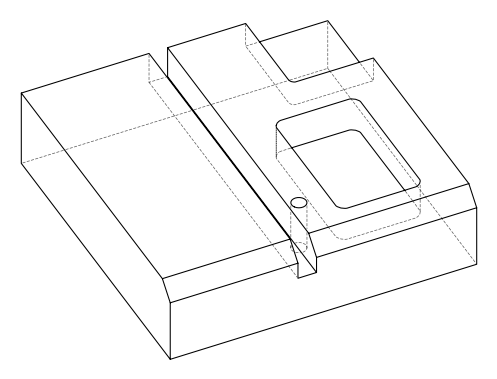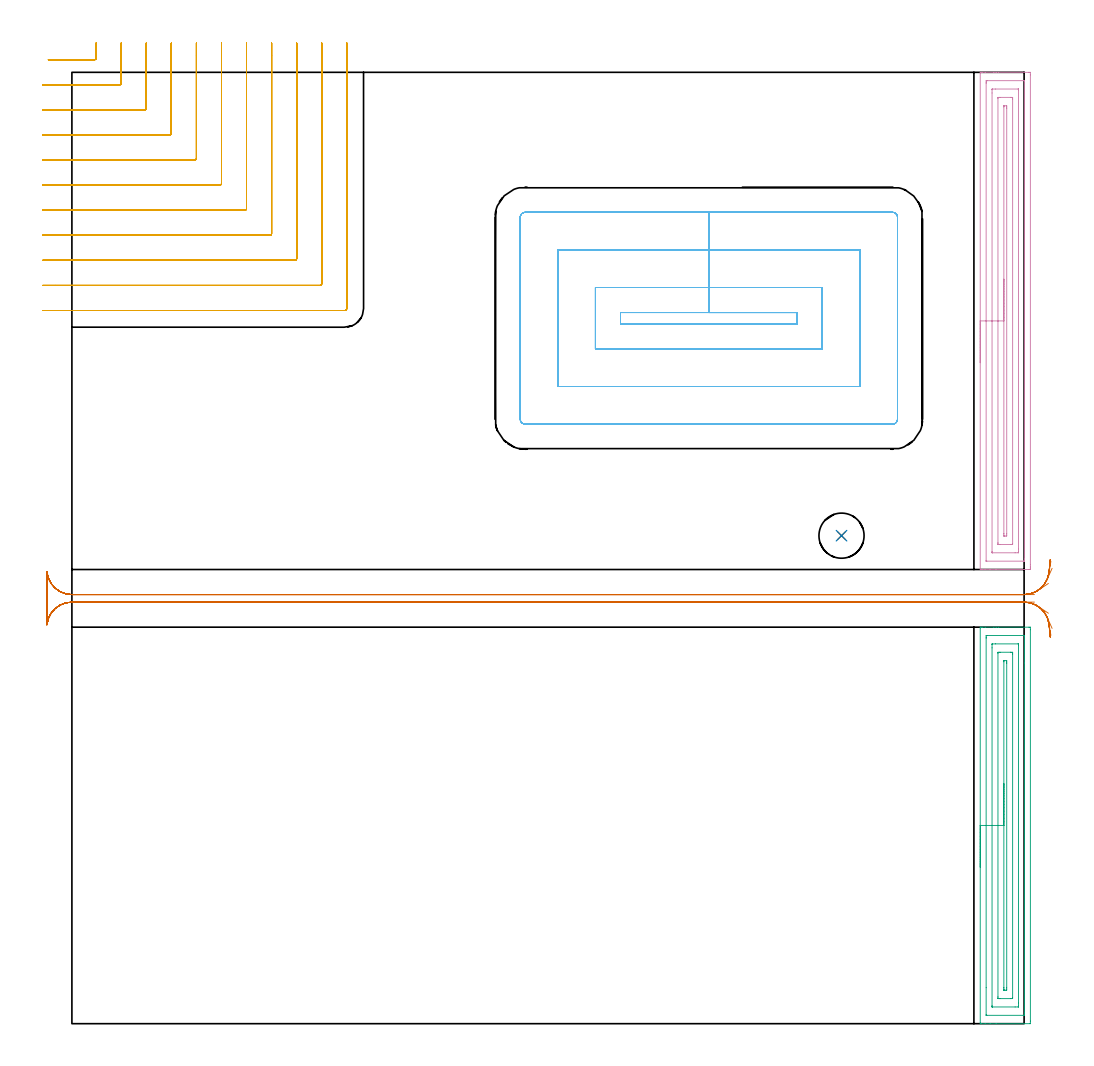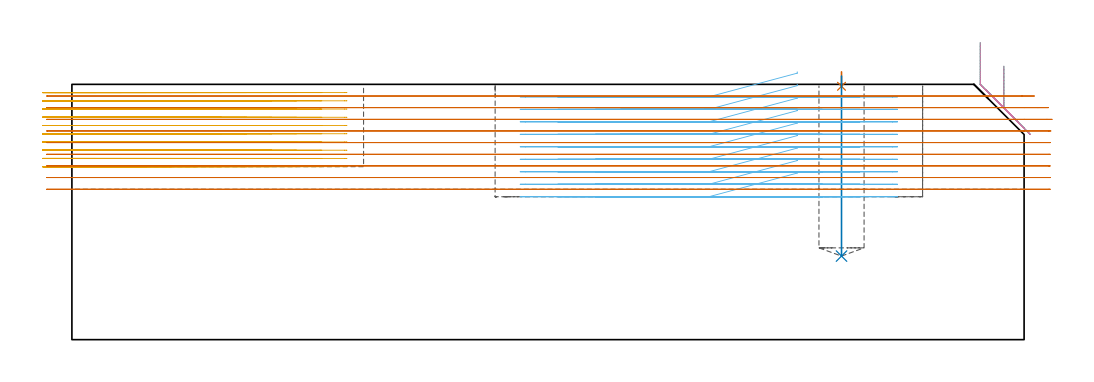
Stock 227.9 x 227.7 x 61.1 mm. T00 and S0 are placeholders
(PLAN: 7 operations, 4 tool changes, 51.8 min)
(1 SPOT_DRILL | STEP1POCKET | NXT0321_9005460120000 | 0.03 min | 1 mm3)
(2 DRILL_BLIND_HOLE_INTO_CENTER | STEP1POCKET | NXT0301_079 | 0.17 min | 3639 mm3)
(3 AREA_MILL | FG_CHAMFER_SURFACE | UGT0205_001 | 3.99 min | 7305 mm3)
(4 AREA_MILL_1 | FG_CHAMFER_SURFACE_1 | UGT0205_001 | 4.96 min | 8902 mm3)
(5 MILL_CORNER_NOTCH_RECTANGULAR | CORNER_NOTCH_RECTANGULAR | NXT0201_009 | Follow Part, ap 2, ae 75% | 19.22 min | 83802 mm3)
(6 MILL_RECTANGULAR_POCKET | POCKET_RECTANGULAR_STRAIGHT | NXT0201_011 | Follow Part, ap 3, ae 75% | 14.24 min | 171365 mm3)
(7 MILL_RECTANGULAR_SLOT | SLOT_RECTANGULAR | NXT0201_011 | Follow Part, ap 3, ae 75% | 9.24 min | 78125 mm3)
(TOOL NXT0321_9005460120000 | NC Spot Drill, 142deg, 12mm, Carbide, Uncoated | D12 PA142 FL30 Z2)
(TOOL NXT0301_079 | Carbide Drill 10.8mm [860.1-1080-032A1-MM 2214] | D10.8 PA140 FL55 Z2)
(TOOL UGT0205_001 | Chamfer Mill 20 x 3 x 45 deg. | D20 FL50 Z2)
(TOOL NXT0201_009 | ENDMILL 8mm [2P460-0800-NA 1630] | D8 FL26 Z6)
(TOOL NXT0201_011 | ENDMILL 12mm [2P460-1200-NA 1630] | D12 FL38 Z6)
(OP 1 SPOT_DRILL)
G17 G21 G94 G90
T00 M6
G54
G17 G0 G90 X184.2 Y116.8 S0 M3
G43 Z71.1 H0
G94 G81 G98 Z60.635 F250. R64.1
G80
M5
M2
(OP 2 DRILL_BLIND_HOLE_INTO_CENTER)
G17 G21 G94 G90
T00 M6
G54
G17 G0 G90 X184.2 Y116.8 S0 M3
G43 Z71.1 H1
G94 G81 G98 Z20. F250. R63.1
G80
M5
M2
(OP 3 AREA_MILL)
G17 G21 G94 G90
T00 M6
G54
G17 G0 G90 X217.4 Y37.45 S1061 M3
G43 Z71.1 H0
G94 G1 Y37.488 Z70.228 F250.
Y37.602 Z69.363
Y37.791 Z68.512
Y38.053 Z67.68
Y38.387 Z66.874
Y38.79 Z66.1
Y39.259 Z65.364
Y39.79 Z64.672
Y40.379 Z64.029
Y41.022 Z63.439
Y41.714 Z62.908
Y42.45 Z62.44
Y43.224 Z62.037
Y44.03 Z61.703
Y44.862 Z61.441
Y45.714 Z61.252
Y46.578 Z61.138
Y47.45 Z61.1
Y94.743
X217.402 Y94.89 Z61.088
X217.513 Y94.897 Z60.979
X217.631 Y94.9 Z60.868
X217.985 Z60.514
X218.601 Z59.894
X220.654 Z57.844
X221.218 Z57.276
X221.809 Z56.687
X229.072 Z49.425
X229.359 Y94.896 Z49.139
X229.392 Y94.89 Z49.105
X229.399 Y94.855 Z49.099
X229.4 Y94.297 Z49.1
Y0.604
X229.394 Y0.04 Z49.104
X229.392 Y0.01 Z49.106
X229.355 Y0. Z49.143
X221.218 Z57.276
X219.781 Z58.716
X218.601 Z59.894
X217.631 Z60.868
X217.515 Z60.977
X217.448 Z61.043
X217.402 Y0.01 Z61.088
X217.4 Y0.157 Z61.1
Y47.45
X218.814 Z59.686
Y92.293
X218.815 Y92.512 Z59.685
X218.819 Y92.848 Z59.681
X218.821 Y92.882 Z59.679
X218.867 Y92.89 Z59.633
X218.967 Y92.896 Z59.533
X219.094 Y92.899 Z59.406
X227.821 Z50.679
X227.945 Y92.894 Z50.555
X227.969 Y92.89 Z50.531
X227.979 Y92.881 Z50.521
X227.981 Y92.854 Z50.519
X227.985 Y92.731 Z50.515
X227.986 Y86.317 Z50.514
Y2.607
X227.984 Y2.388 Z50.516
X227.981 Y2.052 Z50.519
X227.979 Y2.018 Z50.521
X227.933 Y2.01 Z50.567
X227.833 Y2.004 Z50.667
X227.706 Y2.001 Z50.794
X218.979 Z59.521
X218.855 Y2.006 Z59.645
X218.831 Y2.01 Z59.669
X218.821 Y2.019 Z59.679
X218.819 Y2.046 Z59.681
X218.815 Y2.169 Z59.685
X218.814 Y8.61 Z59.686
Y47.45
X220.228 Z58.272
X220.229 Y89.955
X220.231 Y90.727 Z58.269
X220.233 Y90.843 Z58.267
X220.235 Y90.879 Z58.265
X220.262 Y90.89 Z58.238
X220.346 Y90.892 Z58.154
X221.05 Y90.9 Z57.45
X226.454 Y90.899 Z52.046
X226.51 Y90.898 Z51.99
X226.555 Y90.893 Z51.945
X226.564 Y90.89 Z51.936
X226.566 Y90.88 Z51.934
X226.569 Y90.847 Z51.931
X226.571 Y90.727 Z51.929
X226.572 Y90.607 Z51.928
X226.571 Y4.945 Z51.929
X226.569 Y4.173 Z51.931
X226.567 Y4.057 Z51.933
X226.565 Y4.021 Z51.935
X226.537 Y4.01 Z51.963
X226.454 Y4.008 Z52.046
X225.75 Y4. Z52.75
X220.346 Y4.001 Z58.154
X220.29 Y4.002 Z58.21
X220.245 Y4.007 Z58.255
X220.236 Y4.01 Z58.264
X220.234 Y4.02 Z58.266
X220.231 Y4.053 Z58.269
X220.229 Y4.173 Z58.271
Y4.293
X220.228 Y47.45 Z58.272
X221.643 Z56.857
Y88.662
X221.646 Y88.784 Z56.854
X221.65 Y88.864 Z56.85
X221.655 Y88.891 Z56.845
X221.676 Y88.892 Z56.824
X222.091 Y88.9 Z56.409
X222.133 Z56.367
X224.709 Z53.791
X224.751 Z53.749
X225.112 Y88.892 Z53.388
X225.151 Y88.89 Z53.349
X225.154 Y88.861 Z53.346
X225.156 Y88.816 Z53.344
X225.157 Y88.773 Z53.343
Y88.484
Y6.238
X225.154 Y6.116 Z53.346
X225.15 Y6.037 Z53.35
X225.145 Y6.009 Z53.355
X225.124 Y6.008 Z53.376
X224.709 Y6. Z53.791
X224.667 Z53.833
X222.091 Z56.409
X222.049 Z56.451
X221.688 Y6.008 Z56.812
X221.649 Y6.011 Z56.851
X221.646 Y6.039 Z56.854
X221.644 Y6.084 Z56.856
X221.643 Y6.127 Z56.857
Y6.416
Y47.45
X223.057 Z55.443
Y86.617
X223.059 Y86.792 Z55.441
X223.062 Y86.878 Z55.438
X223.064 Y86.891 Z55.436
X223.07 Y86.894 Z55.43
X223.09 Y86.897 Z55.41
X223.216 Y86.899 Z55.284
X223.662 Y86.895 Z54.838
X223.71 Y86.892 Z54.79
X223.736 Y86.887 Z54.764
X223.738 Y86.855 Z54.762
X223.741 Y86.691 Z54.759
X223.743 Y86.361 Z54.757
Y86.266
Y8.568
X223.739 Y8.203 Z54.761
X223.736 Y8.029 Z54.764
X223.575 Y8.009 Z54.925
X223.138 Y8.006 Z55.362
X223.09 Y8.009 Z55.41
X223.064 Y8.013 Z55.436
X223.062 Y8.045 Z55.438
X223.059 Y8.21 Z55.441
X223.057 Y8.539 Z55.443
Y8.634
Y47.45
Y48.322 Z55.481
Y49.187 Z55.595
Y50.038 Z55.784
Y50.87 Z56.046
Y51.676 Z56.38
Y52.45 Z56.783
Y53.186 Z57.252
Y53.878 Z57.783
Y54.521 Z58.372
Y55.11 Z59.015
Y55.642 Z59.707
Y56.11 Z60.443
Y56.513 Z61.217
Y56.847 Z62.023
Y57.109 Z62.855
Y57.298 Z63.707
Y57.412 Z64.572
Y57.45 Z65.443
G0 Z71.1
M5
M2
(OP 4 AREA_MILL_1)
G17 G21 G94 G90
T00 M6
G54
G17 G0 G90 X217.4 Y158.2 S1061 M3
G43 Z71.1 H0
G94 G1 Y158.238 Z70.228 F250.
Y158.352 Z69.364
Y158.541 Z68.512
Y158.803 Z67.68
Y159.137 Z66.874
Y159.54 Z66.1
Y160.008 Z65.364
Y160.54 Z64.672
Y161.129 Z64.029
Y161.772 Z63.44
Y162.464 Z62.908
Y163.2 Z62.44
Y163.974 Z62.037
Y164.78 Z61.703
Y165.612 Z61.441
Y166.463 Z61.252
Y167.328 Z61.138
Y168.2 Z61.1
Y227.542
X217.402 Y227.69 Z61.088
X217.514 Y227.697 Z60.979
X217.632 Y227.7 Z60.867
X217.982 Z60.517
X218.601 Z59.894
X220.655 Z57.842
X221.218 Z57.276
X221.809 Z56.686
X229.072 Z49.425
X229.358 Y227.696 Z49.139
X229.392 Y227.69 Z49.105
X229.399 Y227.654 Z49.099
X229.4 Y227.096 Z49.1
Y109.861
X229.399 Y109.304 Z49.101
X229.397 Y108.972 Z49.102
X229.393 Y108.71 Z49.104
X229.072 Y108.7 Z49.425
X221.218 Z57.276
X219.782 Z58.715
X218.601 Z59.894
X217.982 Z60.517
X217.632 Z60.867
X217.515 Y108.701 Z60.977
X217.447 Y108.705 Z61.045
X217.403 Y108.71 Z61.088
X217.4 Y108.858 Z61.1
Y168.2
X218.814 Z59.686
X218.815 Y225.092 Z59.685
X218.816 Y225.311 Z59.684
X218.82 Y225.647 Z59.68
X218.821 Y225.681 Z59.679
X218.865 Y225.69 Z59.635
X218.966 Y225.695 Z59.534
X219.094 Y225.699 Z59.406
X227.819 Y225.7 Z50.681
X227.945 Y225.698 Z50.555
X227.971 Y225.695 Z50.529
X227.978 Y225.69 Z50.522
X227.981 Y225.684 Z50.519
X227.984 Y225.655 Z50.516
X227.985 Y225.53 Z50.515
Y111.308
X227.984 Y111.089 Z50.516
X227.98 Y110.753 Z50.52
X227.979 Y110.719 Z50.521
X227.934 Y110.71 Z50.566
X227.834 Y110.705 Z50.666
X227.706 Y110.701 Z50.794
X218.98 Y110.7 Z59.52
X218.855 Y110.702 Z59.645
X218.829 Y110.705 Z59.671
X218.822 Y110.71 Z59.678
X218.819 Y110.716 Z59.681
X218.816 Y110.745 Z59.684
X218.815 Y110.87 Z59.685
X218.814 Y168.2 Z59.686
X220.228 Z58.272
X220.229 Y222.754 Z58.271
X220.231 Y223.526 Z58.269
X220.233 Y223.642 Z58.267
X220.235 Y223.679 Z58.265
X220.262 Y223.69 Z58.238
X220.346 Y223.692 Z58.154
X221.049 Y223.7 Z57.451
X226.454 Y223.699 Z52.046
X226.511 Y223.698 Z51.989
X226.555 Y223.693 Z51.945
X226.564 Y223.69 Z51.936
X226.567 Y223.679 Z51.933
X226.569 Y223.646 Z51.931
X226.571 Y223.526 Z51.929
Y223.406
Y113.646
X226.569 Y112.874 Z51.931
X226.567 Y112.758 Z51.933
X226.565 Y112.721 Z51.935
X226.538 Y112.71 Z51.962
X226.454 Y112.708 Z52.046
X225.751 Y112.7 Z52.749
X220.346 Y112.701 Z58.154
X220.289 Y112.702 Z58.211
X220.245 Y112.707 Z58.255
X220.236 Y112.71 Z58.264
X220.233 Y112.721 Z58.267
X220.231 Y112.754 Z58.269
X220.229 Y112.874 Z58.271
X220.228 Y112.994 Z58.272
Y168.2
X221.643 Z56.857
Y221.461
X221.646 Y221.583 Z56.854
X221.65 Y221.663 Z56.85
X221.655 Y221.691 Z56.845
X221.676 Y221.692 Z56.824
X222.091 Y221.7 Z56.409
X222.132 Z56.368
X224.709 Z53.791
X224.75 Z53.75
X225.113 Y221.691 Z53.387
X225.151 Y221.689 Z53.349
X225.154 Y221.66 Z53.346
X225.156 Y221.616 Z53.344
X225.157 Y221.573 Z53.343
Y221.283
Y114.939
X225.154 Y114.817 Z53.346
X225.15 Y114.737 Z53.35
X225.145 Y114.709 Z53.355
X225.124 Y114.708 Z53.376
X224.709 Y114.7 Z53.791
X224.668 Z53.832
X222.091 Z56.409
X222.05 Z56.45
X221.687 Y114.709 Z56.813
X221.649 Y114.711 Z56.851
X221.646 Y114.74 Z56.854
X221.644 Y114.784 Z56.856
X221.643 Y114.827 Z56.857
Y115.117
Y168.2
X223.057 Z55.443
Y219.415
X223.059 Y219.591 Z55.441
X223.062 Y219.677 Z55.438
X223.064 Y219.691 Z55.436
X223.07 Y219.694 Z55.43
X223.089 Y219.697 Z55.411
X223.215 Y219.699 Z55.285
X223.662 Y219.694 Z54.838
X223.71 Y219.691 Z54.79
X223.736 Y219.687 Z54.764
X223.738 Y219.654 Z54.762
X223.741 Y219.49 Z54.759
X223.743 Y219.16 Z54.757
Y219.065
Y117.269
X223.739 Y116.904 Z54.761
X223.736 Y116.73 Z54.764
X223.576 Y116.709 Z54.924
X223.138 Y116.706 Z55.362
X223.09 Y116.709 Z55.41
X223.064 Y116.713 Z55.436
X223.062 Y116.746 Z55.438
X223.059 Y116.91 Z55.441
X223.057 Y117.24 Z55.443
Y117.335
Y168.2
Y169.072 Z55.481
Y169.936 Z55.595
Y170.788 Z55.784
Y171.62 Z56.046
Y172.426 Z56.38
Y173.2 Z56.783
Y173.936 Z57.252
Y174.628 Z57.783
Y175.271 Z58.372
Y175.86 Z59.015
Y176.391 Z59.707
Y176.86 Z60.443
Y177.263 Z61.217
Y177.597 Z62.023
Y177.859 Z62.855
Y178.048 Z63.707
Y178.162 Z64.572
Y178.2 Z65.443
G0 Z71.1
M5
M2
(OP 5 MILL_CORNER_NOTCH_RECTANGULAR)
G17 G21 G94 G90
T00 M6
G54
G17 G0 G90 X-5.646 Y230.7 S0 M3
G43 Z71.1 H1
Z59.13
G94 G1 X-2.646 F250.
X5.404 F500.
G3 X5.8 Y231.096 R0.4
G1 Y231.7
Y234.7 F250.
G0 Z71.1
X-7. Y224.7
Z59.13
G1 X-4.
X11.404 F500.
G3 X11.8 Y225.096 R0.4
G1 Y231.7
Y234.7 F250.
G0 Z71.1
X-7. Y218.7
Z59.13
G1 X-4.
X17.404 F500.
G3 X17.8 Y219.096 R0.4
G1 Y231.7
Y234.7 F250.
G0 Z71.1
X-7. Y212.7
Z59.13
G1 X-4.
X23.403 F500.
G3 X23.8 Y213.097 R0.4
G1 Y231.7
Y234.7 F250.
G0 Z71.1
X-7. Y206.7
Z59.13
G1 X-4.
X29.403 F500.
G3 X29.8 Y207.097 R0.4
G1 Y231.7
Y234.7 F250.
G0 Z71.1
X-7. Y200.7
Z59.13
G1 X-4.
X35.403 F500.
G3 X35.8 Y201.097 R0.4
G1 Y231.7
Y234.7 F250.
G0 Z71.1
X-7. Y194.7
Z59.13
G1 X-4.
X41.403 F500.
G3 X41.8 Y195.097 R0.4
G1 Y231.7
Y234.7 F250.
G0 Z71.1
X-7. Y188.7
Z59.13
G1 X-4.
X47.403 F500.
G3 X47.8 Y189.097 R0.4
G1 Y231.7
Y234.7 F250.
G0 Z71.1
X-7. Y182.7
Z59.13
G1 X-4.
X53.402 F500.
G3 X53.8 Y183.098 R0.4
G1 Y231.7
Y234.7 F250.
G0 Z71.1
X-7. Y176.7
Z59.13
G1 X-4.
X59.402 F500.
G3 X59.8 Y177.098 R0.4
G1 Y231.7
Y234.7 F250.
G0 Z71.1
X-7. Y170.7
Z59.13
G1 X-4.
X65.3 F500.
G3 X65.8 Y171.2 R0.5
G1 Y231.7
Y234.7 F250.
G0 Z71.1
X-5.646 Y230.7
Z57.16
G1 X-2.646
X5.404 F500.
G3 X5.8 Y231.096 R0.4
G1 Y231.7
Y234.7 F250.
G0 Z71.1
X-7. Y224.7
Z57.16
G1 X-4.
X11.404 F500.
G3 X11.8 Y225.096 R0.4
G1 Y231.7
Y234.7 F250.
G0 Z71.1
X-7. Y218.7
Z57.16
G1 X-4.
X17.404 F500.
G3 X17.8 Y219.096 R0.4
G1 Y231.7
Y234.7 F250.
G0 Z71.1
X-7. Y212.7
Z57.16
G1 X-4.
X23.403 F500.
G3 X23.8 Y213.097 R0.4
G1 Y231.7
Y234.7 F250.
G0 Z71.1
X-7. Y206.7
Z57.16
G1 X-4.
X29.403 F500.
G3 X29.8 Y207.097 R0.4
G1 Y231.7
Y234.7 F250.
G0 Z71.1
X-7. Y200.7
Z57.16
G1 X-4.
X35.403 F500.
G3 X35.8 Y201.097 R0.4
G1 Y231.7
Y234.7 F250.
G0 Z71.1
X-7. Y194.7
Z57.16
G1 X-4.
X41.403 F500.
G3 X41.8 Y195.097 R0.4
G1 Y231.7
Y234.7 F250.
G0 Z71.1
X-7. Y188.7
Z57.16
G1 X-4.
X47.403 F500.
G3 X47.8 Y189.097 R0.4
G1 Y231.7
Y234.7 F250.
G0 Z71.1
X-7. Y182.7
Z57.16
G1 X-4.
X53.402 F500.
G3 X53.8 Y183.098 R0.4
G1 Y231.7
Y234.7 F250.
G0 Z71.1
X-7. Y176.7
Z57.16
G1 X-4.
X59.402 F500.
G3 X59.8 Y177.098 R0.4
G1 Y231.7
Y234.7 F250.
G0 Z71.1
X-7. Y170.7
Z57.16
G1 X-4.
X65.3 F500.
G3 X65.8 Y171.2 R0.5
G1 Y231.7
Y234.7 F250.
G0 Z71.1
X-5.646 Y230.7
Z55.19
G1 X-2.646
X5.404 F500.
G3 X5.8 Y231.096 R0.4
G1 Y231.7
Y234.7 F250.
G0 Z71.1
X-7. Y224.7
Z55.19
G1 X-4.
X11.404 F500.
G3 X11.8 Y225.096 R0.4
G1 Y231.7
Y234.7 F250.
G0 Z71.1
X-7. Y218.7
Z55.19
G1 X-4.
X17.404 F500.
G3 X17.8 Y219.096 R0.4
G1 Y231.7
Y234.7 F250.
G0 Z71.1
X-7. Y212.7
Z55.19
G1 X-4.
X23.403 F500.
G3 X23.8 Y213.097 R0.4
G1 Y231.7
Y234.7 F250.
G0 Z71.1
X-7. Y206.7
Z55.19
G1 X-4.
X29.403 F500.
G3 X29.8 Y207.097 R0.4
G1 Y231.7
Y234.7 F250.
G0 Z71.1
X-7. Y200.7
Z55.19
G1 X-4.
X35.403 F500.
G3 X35.8 Y201.097 R0.4
G1 Y231.7
Y234.7 F250.
G0 Z71.1
X-7. Y194.7
Z55.19
G1 X-4.
X41.403 F500.
G3 X41.8 Y195.097 R0.4
G1 Y231.7
Y234.7 F250.
G0 Z71.1
X-7. Y188.7
Z55.19
G1 X-4.
X47.403 F500.
G3 X47.8 Y189.097 R0.4
G1 Y231.7
Y234.7 F250.
G0 Z71.1
X-7. Y182.7
Z55.19
G1 X-4.
X53.402 F500.
G3 X53.8 Y183.098 R0.4
G1 Y231.7
Y234.7 F250.
G0 Z71.1
X-7. Y176.7
Z55.19
G1 X-4.
X59.402 F500.
G3 X59.8 Y177.098 R0.4
G1 Y231.7
Y234.7 F250.
G0 Z71.1
X-7. Y170.7
Z55.19
G1 X-4.
X65.3 F500.
G3 X65.8 Y171.2 R0.5
G1 Y231.7
Y234.7 F250.
G0 Z71.1
X-5.646 Y230.7
Z53.22
G1 X-2.646
X5.404 F500.
G3 X5.8 Y231.096 R0.4
G1 Y231.7
Y234.7 F250.
G0 Z71.1
X-7. Y224.7
Z53.22
G1 X-4.
X11.404 F500.
G3 X11.8 Y225.096 R0.4
G1 Y231.7
Y234.7 F250.
G0 Z71.1
X-7. Y218.7
Z53.22
G1 X-4.
X17.404 F500.
G3 X17.8 Y219.096 R0.4
G1 Y231.7
Y234.7 F250.
G0 Z71.1
X-7. Y212.7
Z53.22
G1 X-4.
X23.403 F500.
G3 X23.8 Y213.097 R0.4
G1 Y231.7
Y234.7 F250.
G0 Z71.1
X-7. Y206.7
Z53.22
G1 X-4.
X29.403 F500.
G3 X29.8 Y207.097 R0.4
G1 Y231.7
Y234.7 F250.
G0 Z71.1
X-7. Y200.7
Z53.22
G1 X-4.
X35.403 F500.
G3 X35.8 Y201.097 R0.4
G1 Y231.7
Y234.7 F250.
G0 Z71.1
X-7. Y194.7
Z53.22
G1 X-4.
X41.403 F500.
G3 X41.8 Y195.097 R0.4
G1 Y231.7
Y234.7 F250.
G0 Z71.1
X-7. Y188.7
Z53.22
G1 X-4.
X47.403 F500.
G3 X47.8 Y189.097 R0.4
G1 Y231.7
Y234.7 F250.
G0 Z71.1
X-7. Y182.7
Z53.22
G1 X-4.
X53.402 F500.
G3 X53.8 Y183.098 R0.4
G1 Y231.7
Y234.7 F250.
G0 Z71.1
X-7. Y176.7
Z53.22
G1 X-4.
X59.402 F500.
G3 X59.8 Y177.098 R0.4
G1 Y231.7
Y234.7 F250.
G0 Z71.1
X-7. Y170.7
Z53.22
G1 X-4.
X65.3 F500.
G3 X65.8 Y171.2 R0.5
G1 Y231.7
Y234.7 F250.
G0 Z71.1
X-5.646 Y230.7
Z51.25
G1 X-2.646
X5.404 F500.
G3 X5.8 Y231.096 R0.4
G1 Y231.7
Y234.7 F250.
G0 Z71.1
X-7. Y224.7
Z51.25
G1 X-4.
X11.404 F500.
G3 X11.8 Y225.096 R0.4
G1 Y231.7
Y234.7 F250.
G0 Z71.1
X-7. Y218.7
Z51.25
G1 X-4.
X17.404 F500.
G3 X17.8 Y219.096 R0.4
G1 Y231.7
Y234.7 F250.
G0 Z71.1
X-7. Y212.7
Z51.25
G1 X-4.
X23.403 F500.
G3 X23.8 Y213.097 R0.4
G1 Y231.7
Y234.7 F250.
G0 Z71.1
X-7. Y206.7
Z51.25
G1 X-4.
X29.403 F500.
G3 X29.8 Y207.097 R0.4
G1 Y231.7
Y234.7 F250.
G0 Z71.1
X-7. Y200.7
Z51.25
G1 X-4.
X35.403 F500.
G3 X35.8 Y201.097 R0.4
G1 Y231.7
Y234.7 F250.
G0 Z71.1
X-7. Y194.7
Z51.25
G1 X-4.
X41.403 F500.
G3 X41.8 Y195.097 R0.4
G1 Y231.7
Y234.7 F250.
G0 Z71.1
X-7. Y188.7
Z51.25
G1 X-4.
X47.403 F500.
G3 X47.8 Y189.097 R0.4
G1 Y231.7
Y234.7 F250.
G0 Z71.1
X-7. Y182.7
Z51.25
G1 X-4.
X53.402 F500.
G3 X53.8 Y183.098 R0.4
G1 Y231.7
Y234.7 F250.
G0 Z71.1
X-7. Y176.7
Z51.25
G1 X-4.
X59.402 F500.
G3 X59.8 Y177.098 R0.4
G1 Y231.7
Y234.7 F250.
G0 Z71.1
X-7. Y170.7
Z51.25
G1 X-4.
X65.3 F500.
G3 X65.8 Y171.2 R0.5
G1 Y231.7
Y234.7 F250.
G0 Z71.1
X-5.646 Y230.7
Z49.28
G1 X-2.646
X5.404 F500.
G3 X5.8 Y231.096 R0.4
G1 Y231.7
Y234.7 F250.
G0 Z71.1
X-7. Y224.7
Z49.28
G1 X-4.
X11.404 F500.
G3 X11.8 Y225.096 R0.4
G1 Y231.7
Y234.7 F250.
G0 Z71.1
X-7. Y218.7
Z49.28
G1 X-4.
X17.404 F500.
G3 X17.8 Y219.096 R0.4
G1 Y231.7
Y234.7 F250.
G0 Z71.1
X-7. Y212.7
Z49.28
G1 X-4.
X23.403 F500.
G3 X23.8 Y213.097 R0.4
G1 Y231.7
Y234.7 F250.
G0 Z71.1
X-7. Y206.7
Z49.28
G1 X-4.
X29.403 F500.
G3 X29.8 Y207.097 R0.4
G1 Y231.7
Y234.7 F250.
G0 Z71.1
X-7. Y200.7
Z49.28
G1 X-4.
X35.403 F500.
G3 X35.8 Y201.097 R0.4
G1 Y231.7
Y234.7 F250.
G0 Z71.1
X-7. Y194.7
Z49.28
G1 X-4.
X41.403 F500.
G3 X41.8 Y195.097 R0.4
G1 Y231.7
Y234.7 F250.
G0 Z71.1
X-7. Y188.7
Z49.28
G1 X-4.
X47.403 F500.
G3 X47.8 Y189.097 R0.4
G1 Y231.7
Y234.7 F250.
G0 Z71.1
X-7. Y182.7
Z49.28
G1 X-4.
X53.402 F500.
G3 X53.8 Y183.098 R0.4
G1 Y231.7
Y234.7 F250.
G0 Z71.1
X-7. Y176.7
Z49.28
G1 X-4.
X59.402 F500.
G3 X59.8 Y177.098 R0.4
G1 Y231.7
Y234.7 F250.
G0 Z71.1
X-7. Y170.7
Z49.28
G1 X-4.
X65.3 F500.
G3 X65.8 Y171.2 R0.5
G1 Y231.7
Y234.7 F250.
G0 Z71.1
X-5.646 Y230.7
Z47.31
G1 X-2.646
X5.404 F500.
G3 X5.8 Y231.096 R0.4
G1 Y231.7
Y234.7 F250.
G0 Z71.1
X-7. Y224.7
Z47.31
G1 X-4.
X11.404 F500.
G3 X11.8 Y225.096 R0.4
G1 Y231.7
Y234.7 F250.
G0 Z71.1
X-7. Y218.7
Z47.31
G1 X-4.
X17.404 F500.
G3 X17.8 Y219.096 R0.4
G1 Y231.7
Y234.7 F250.
G0 Z71.1
X-7. Y212.7
Z47.31
G1 X-4.
X23.403 F500.
G3 X23.8 Y213.097 R0.4
G1 Y231.7
Y234.7 F250.
G0 Z71.1
X-7. Y206.7
Z47.31
G1 X-4.
X29.403 F500.
G3 X29.8 Y207.097 R0.4
G1 Y231.7
Y234.7 F250.
G0 Z71.1
X-7. Y200.7
Z47.31
G1 X-4.
X35.403 F500.
G3 X35.8 Y201.097 R0.4
G1 Y231.7
Y234.7 F250.
G0 Z71.1
X-7. Y194.7
Z47.31
G1 X-4.
X41.403 F500.
G3 X41.8 Y195.097 R0.4
G1 Y231.7
Y234.7 F250.
G0 Z71.1
X-7. Y188.7
Z47.31
G1 X-4.
X47.403 F500.
G3 X47.8 Y189.097 R0.4
G1 Y231.7
Y234.7 F250.
G0 Z71.1
X-7. Y182.7
Z47.31
G1 X-4.
X53.402 F500.
G3 X53.8 Y183.098 R0.4
G1 Y231.7
Y234.7 F250.
G0 Z71.1
X-7. Y176.7
Z47.31
G1 X-4.
X59.402 F500.
G3 X59.8 Y177.098 R0.4
G1 Y231.7
Y234.7 F250.
G0 Z71.1
X-7. Y170.7
Z47.31
G1 X-4.
X65.3 F500.
G3 X65.8 Y171.2 R0.5
G1 Y231.7
Y234.7 F250.
G0 Z71.1
X-5.646 Y230.7
Z45.34
G1 X-2.646
X5.404 F500.
G3 X5.8 Y231.096 R0.4
G1 Y231.7
Y234.7 F250.
G0 Z71.1
X-7. Y224.7
Z45.34
G1 X-4.
X11.404 F500.
G3 X11.8 Y225.096 R0.4
G1 Y231.7
Y234.7 F250.
G0 Z71.1
X-7. Y218.7
Z45.34
G1 X-4.
X17.404 F500.
G3 X17.8 Y219.096 R0.4
G1 Y231.7
Y234.7 F250.
G0 Z71.1
X-7. Y212.7
Z45.34
G1 X-4.
X23.403 F500.
G3 X23.8 Y213.097 R0.4
G1 Y231.7
Y234.7 F250.
G0 Z71.1
X-7. Y206.7
Z45.34
G1 X-4.
X29.403 F500.
G3 X29.8 Y207.097 R0.4
G1 Y231.7
Y234.7 F250.
G0 Z71.1
X-7. Y200.7
Z45.34
G1 X-4.
X35.403 F500.
G3 X35.8 Y201.097 R0.4
G1 Y231.7
Y234.7 F250.
G0 Z71.1
X-7. Y194.7
Z45.34
G1 X-4.
X41.403 F500.
G3 X41.8 Y195.097 R0.4
G1 Y231.7
Y234.7 F250.
G0 Z71.1
X-7. Y188.7
Z45.34
G1 X-4.
X47.403 F500.
G3 X47.8 Y189.097 R0.4
G1 Y231.7
Y234.7 F250.
G0 Z71.1
X-7. Y182.7
Z45.34
G1 X-4.
X53.402 F500.
G3 X53.8 Y183.098 R0.4
G1 Y231.7
Y234.7 F250.
G0 Z71.1
X-7. Y176.7
Z45.34
G1 X-4.
X59.402 F500.
G3 X59.8 Y177.098 R0.4
G1 Y231.7
Y234.7 F250.
G0 Z71.1
X-7. Y170.7
Z45.34
G1 X-4.
X65.3 F500.
G3 X65.8 Y171.2 R0.5
G1 Y231.7
Y234.7 F250.
G0 Z71.1
X-5.646 Y230.7
Z43.37
G1 X-2.646
X5.404 F500.
G3 X5.8 Y231.096 R0.4
G1 Y231.7
Y234.7 F250.
G0 Z71.1
X-7. Y224.7
Z43.37
G1 X-4.
X11.404 F500.
G3 X11.8 Y225.096 R0.4
G1 Y231.7
Y234.7 F250.
G0 Z71.1
X-7. Y218.7
Z43.37
G1 X-4.
X17.404 F500.
G3 X17.8 Y219.096 R0.4
G1 Y231.7
Y234.7 F250.
G0 Z71.1
X-7. Y212.7
Z43.37
G1 X-4.
X23.403 F500.
G3 X23.8 Y213.097 R0.4
G1 Y231.7
Y234.7 F250.
G0 Z71.1
X-7. Y206.7
Z43.37
G1 X-4.
X29.403 F500.
G3 X29.8 Y207.097 R0.4
G1 Y231.7
Y234.7 F250.
G0 Z71.1
X-7. Y200.7
Z43.37
G1 X-4.
X35.403 F500.
G3 X35.8 Y201.097 R0.4
G1 Y231.7
Y234.7 F250.
G0 Z71.1
X-7. Y194.7
Z43.37
G1 X-4.
X41.403 F500.
G3 X41.8 Y195.097 R0.4
G1 Y231.7
Y234.7 F250.
G0 Z71.1
X-7. Y188.7
Z43.37
G1 X-4.
X47.403 F500.
G3 X47.8 Y189.097 R0.4
G1 Y231.7
Y234.7 F250.
G0 Z71.1
X-7. Y182.7
Z43.37
G1 X-4.
X53.402 F500.
G3 X53.8 Y183.098 R0.4
G1 Y231.7
Y234.7 F250.
G0 Z71.1
X-7. Y176.7
Z43.37
G1 X-4.
X59.402 F500.
G3 X59.8 Y177.098 R0.4
G1 Y231.7
Y234.7 F250.
G0 Z71.1
X-7. Y170.7
Z43.37
G1 X-4.
X65.3 F500.
G3 X65.8 Y171.2 R0.5
G1 Y231.7
Y234.7 F250.
G0 Z71.1
X-5.646 Y230.7
Z41.4
G1 X-2.646
X5.404 F500.
G3 X5.8 Y231.096 R0.4
G1 Y231.7
Y234.7 F250.
G0 Z71.1
X-7. Y224.7
Z41.4
G1 X-4.
X11.404 F500.
G3 X11.8 Y225.096 R0.4
G1 Y231.7
Y234.7 F250.
G0 Z71.1
X-7. Y218.7
Z41.4
G1 X-4.
X17.404 F500.
G3 X17.8 Y219.096 R0.4
G1 Y231.7
Y234.7 F250.
G0 Z71.1
X-7. Y212.7
Z41.4
G1 X-4.
X23.403 F500.
G3 X23.8 Y213.097 R0.4
G1 Y231.7
Y234.7 F250.
G0 Z71.1
X-7. Y206.7
Z41.4
G1 X-4.
X29.403 F500.
G3 X29.8 Y207.097 R0.4
G1 Y231.7
Y234.7 F250.
G0 Z71.1
X-7. Y200.7
Z41.4
G1 X-4.
X35.403 F500.
G3 X35.8 Y201.097 R0.4
G1 Y231.7
Y234.7 F250.
G0 Z71.1
X-7. Y194.7
Z41.4
G1 X-4.
X41.403 F500.
G3 X41.8 Y195.097 R0.4
G1 Y231.7
Y234.7 F250.
G0 Z71.1
X-7. Y188.7
Z41.4
G1 X-4.
X47.403 F500.
G3 X47.8 Y189.097 R0.4
G1 Y231.7
Y234.7 F250.
G0 Z71.1
X-7. Y182.7
Z41.4
G1 X-4.
X53.402 F500.
G3 X53.8 Y183.098 R0.4
G1 Y231.7
Y234.7 F250.
G0 Z71.1
X-7. Y176.7
Z41.4
G1 X-4.
X59.402 F500.
G3 X59.8 Y177.098 R0.4
G1 Y231.7
Y234.7 F250.
G0 Z71.1
X-7. Y170.7
Z41.4
G1 X-4.
X65.3 F500.
G3 X65.8 Y171.2 R0.5
G1 Y231.7
Y234.7 F250.
G0 Z71.1
M5
M2
(OP 6 MILL_RECTANGULAR_POCKET)
G17 G21 G94 G90
T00 M6
G54
G17 G0 G90 X173.6 Y168.999 S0 M3
G43 Z71.1 H1
Z64.1
G94 G1 Y170.2 Z63.778 F250.
X152.45 Z58.111
X131.3 F500.
Y167.5
X173.6
Y170.2
X152.45
Y176.2
X125.3
Y161.5
X179.6
Y176.2
X152.45
Y185.2
X116.3
Y152.5
X188.6
Y185.2
X152.45
Y194.2
X108.5
G3 X107.3 Y193. R1.2
G1 Y144.7
G3 X108.5 Y143.5 R1.2
G1 X196.4
G3 X197.6 Y144.7 R1.2
G1 Y193.
G3 X196.4 Y194.2 R1.2
G1 X152.45
X151.45
G0 X173.6 Y168.999 Z61.111
G1 Y170.2 Z60.789 F250.
X152.45 Z55.122
X131.3 F500.
Y167.5
X173.6
Y170.2
X152.45
Y176.2
X125.3
Y161.5
X179.6
Y176.2
X152.45
Y185.2
X116.3
Y152.5
X188.6
Y185.2
X152.45
Y194.2
X108.5
G3 X107.3 Y193. R1.2
G1 Y144.7
G3 X108.5 Y143.5 R1.2
G1 X196.4
G3 X197.6 Y144.7 R1.2
G1 Y193.
G3 X196.4 Y194.2 R1.2
G1 X152.45
X151.45
G0 X173.6 Y168.999 Z58.122
G1 Y170.2 Z57.8 F250.
X152.45 Z52.133
X131.3 F500.
Y167.5
X173.6
Y170.2
X152.45
Y176.2
X125.3
Y161.5
X179.6
Y176.2
X152.45
Y185.2
X116.3
Y152.5
X188.6
Y185.2
X152.45
Y194.2
X108.5
G3 X107.3 Y193. R1.2
G1 Y144.7
G3 X108.5 Y143.5 R1.2
G1 X196.4
G3 X197.6 Y144.7 R1.2
G1 Y193.
G3 X196.4 Y194.2 R1.2
G1 X152.45
X151.45
G0 X173.6 Y168.999 Z55.133
G1 Y170.2 Z54.812 F250.
X152.45 Z49.144
X131.3 F500.
Y167.5
X173.6
Y170.2
X152.45
Y176.2
X125.3
Y161.5
X179.6
Y176.2
X152.45
Y185.2
X116.3
Y152.5
X188.6
Y185.2
X152.45
Y194.2
X108.5
G3 X107.3 Y193. R1.2
G1 Y144.7
G3 X108.5 Y143.5 R1.2
G1 X196.4
G3 X197.6 Y144.7 R1.2
G1 Y193.
G3 X196.4 Y194.2 R1.2
G1 X152.45
X151.45
G0 X173.6 Y168.999 Z52.144
G1 Y170.2 Z51.823 F250.
X152.45 Z46.156
X131.3 F500.
Y167.5
X173.6
Y170.2
X152.45
Y176.2
X125.3
Y161.5
X179.6
Y176.2
X152.45
Y185.2
X116.3
Y152.5
X188.6
Y185.2
X152.45
Y194.2
X108.5
G3 X107.3 Y193. R1.2
G1 Y144.7
G3 X108.5 Y143.5 R1.2
G1 X196.4
G3 X197.6 Y144.7 R1.2
G1 Y193.
G3 X196.4 Y194.2 R1.2
G1 X152.45
X151.45
G0 X173.6 Y168.999 Z49.156
G1 Y170.2 Z48.834 F250.
X152.45 Z43.167
X131.3 F500.
Y167.5
X173.6
Y170.2
X152.45
Y176.2
X125.3
Y161.5
X179.6
Y176.2
X152.45
Y185.2
X116.3
Y152.5
X188.6
Y185.2
X152.45
Y194.2
X108.5
G3 X107.3 Y193. R1.2
G1 Y144.7
G3 X108.5 Y143.5 R1.2
G1 X196.4
G3 X197.6 Y144.7 R1.2
G1 Y193.
G3 X196.4 Y194.2 R1.2
G1 X152.45
X151.45
G0 X173.6 Y168.999 Z46.167
G1 Y170.2 Z45.845 F250.
X152.45 Z40.178
X131.3 F500.
Y167.5
X173.6
Y170.2
X152.45
Y176.2
X125.3
Y161.5
X179.6
Y176.2
X152.45
Y185.2
X116.3
Y152.5
X188.6
Y185.2
X152.45
Y194.2
X108.5
G3 X107.3 Y193. R1.2
G1 Y144.7
G3 X108.5 Y143.5 R1.2
G1 X196.4
G3 X197.6 Y144.7 R1.2
G1 Y193.
G3 X196.4 Y194.2 R1.2
G1 X152.45
X151.45
G0 X173.6 Y168.999 Z43.178
G1 Y170.2 Z42.856 F250.
X152.45 Z37.189
X131.3 F500.
Y167.5
X173.6
Y170.2
X152.45
Y176.2
X125.3
Y161.5
X179.6
Y176.2
X152.45
Y185.2
X116.3
Y152.5
X188.6
Y185.2
X152.45
Y194.2
X108.5
G3 X107.3 Y193. R1.2
G1 Y144.7
G3 X108.5 Y143.5 R1.2
G1 X196.4
G3 X197.6 Y144.7 R1.2
G1 Y193.
G3 X196.4 Y194.2 R1.2
G1 X152.45
X151.45
G0 X173.6 Y168.999 Z40.189
G1 Y170.2 Z39.867 F250.
X152.45 Z34.2
X131.3 F500.
Y167.5
X173.6
Y170.2
X152.45
Y176.2
X125.3
Y161.5
X179.6
Y176.2
X152.45
Y185.2
X116.3
Y152.5
X188.6
Y185.2
X152.45
Y194.2
X108.5
G3 X107.3 Y193. R1.2
G1 Y144.7
G3 X108.5 Y143.5 R1.2
G1 X196.4
G3 X197.6 Y144.7 R1.2
G1 Y193.
G3 X196.4 Y194.2 R1.2
G1 X152.45
X151.45
G0 Z71.1
M5
M2
(OP 7 MILL_RECTANGULAR_SLOT)
G17 G21 G94 G90
T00 M6
G54
G17 G0 G90 X230.376 Y102.7 S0 M3
G43 Z71.1 H1
Z58.311
G94 G1 X227.376 F250.
X0. F500.
G2 X-5.97 Y108.101 R6.
G1 X-6.
Y95.499
X-5.97
G2 X0. Y100.9 R6.
G1 X227.377
X230.377 F250.
G0 Z71.1
X233.719 Y105.362
Z55.522
G1 X231.22 Y103.702
G2 X227.9 Y102.7 R6. F500.
G1 X0.
G2 X-5.97 Y108.101 R6.
G1 X-6.
Y95.499
X-5.97
G2 X0. Y100.9 R6.
G1 X227.9
G2 X231.221 Y99.897 R6.
G1 X233.719 Y98.237 F250.
G0 Z71.1
X234.602 Y108.983
Z52.733
G1 X233.375 Y106.246
G2 X227.9 Y102.7 R6. F500.
G1 X0.
G2 X-5.97 Y108.101 R6.
G1 X-6.
Y95.499
X-5.97
G2 X0. Y100.9 R6.
G1 X227.9
G2 X233.377 Y97.351 R6.
G1 X234.602 Y94.613 F250.
G0 X234.315 Y110.661 Z49.944
G1 X233.817 Y107.703
G2 X227.9 Y102.7 R6. F500.
G1 X0.
G2 X-5.97 Y108.101 R6.
G1 X-6.
Y95.499
X-5.97
G2 X0. Y100.9 R6.
G1 X227.9
G2 X233.816 Y95.903 R6.
G1 X234.317 Y92.945 F250.
G0 X234.17 Y111.086 Z47.156
G1 X233.87 Y108.101
G2 X227.9 Y102.7 R6. F500.
G1 X0.
G2 X-5.97 Y108.101 R6.
G1 X-6.
Y95.499
X-5.97
G2 X0. Y100.9 R6.
G1 X227.9
G2 X233.87 Y95.499 R6.
G1 X234.17 Y92.514 F250.
G0 Y111.086 Z44.367
G1 X233.87 Y108.101
G2 X227.9 Y102.7 R6. F500.
G1 X0.
G2 X-5.97 Y108.101 R6.
G1 X-6.
Y95.499
X-5.97
G2 X0. Y100.9 R6.
G1 X227.9
G2 X233.87 Y95.499 R6.
G1 X234.17 Y92.514 F250.
G0 Y111.086 Z41.578
G1 X233.87 Y108.101
G2 X227.9 Y102.7 R6. F500.
G1 X0.
G2 X-5.97 Y108.101 R6.
G1 X-6.
Y95.499
X-5.97
G2 X0. Y100.9 R6.
G1 X227.9
G2 X233.87 Y95.499 R6.
G1 X234.17 Y92.514 F250.
G0 Y111.086 Z38.789
G1 X233.87 Y108.101
G2 X227.9 Y102.7 R6. F500.
G1 X0.
G2 X-5.97 Y108.101 R6.
G1 X-6.
Y95.499
X-5.97
G2 X0. Y100.9 R6.
G1 X227.9
G2 X233.87 Y95.499 R6.
G1 X234.17 Y92.514 F250.
G0 Y111.086 Z36.
G1 X233.87 Y108.101
G2 X227.9 Y102.7 R6. F500.
G1 X0.
G2 X-5.97 Y108.101 R6.
G1 X-6.
Y95.499
X-5.97
G2 X0. Y100.9 R6.
G1 X227.9
G2 X233.87 Y95.499 R6.
G1 X234.17 Y92.514 F250.
G0 Z71.1
M5
M2
